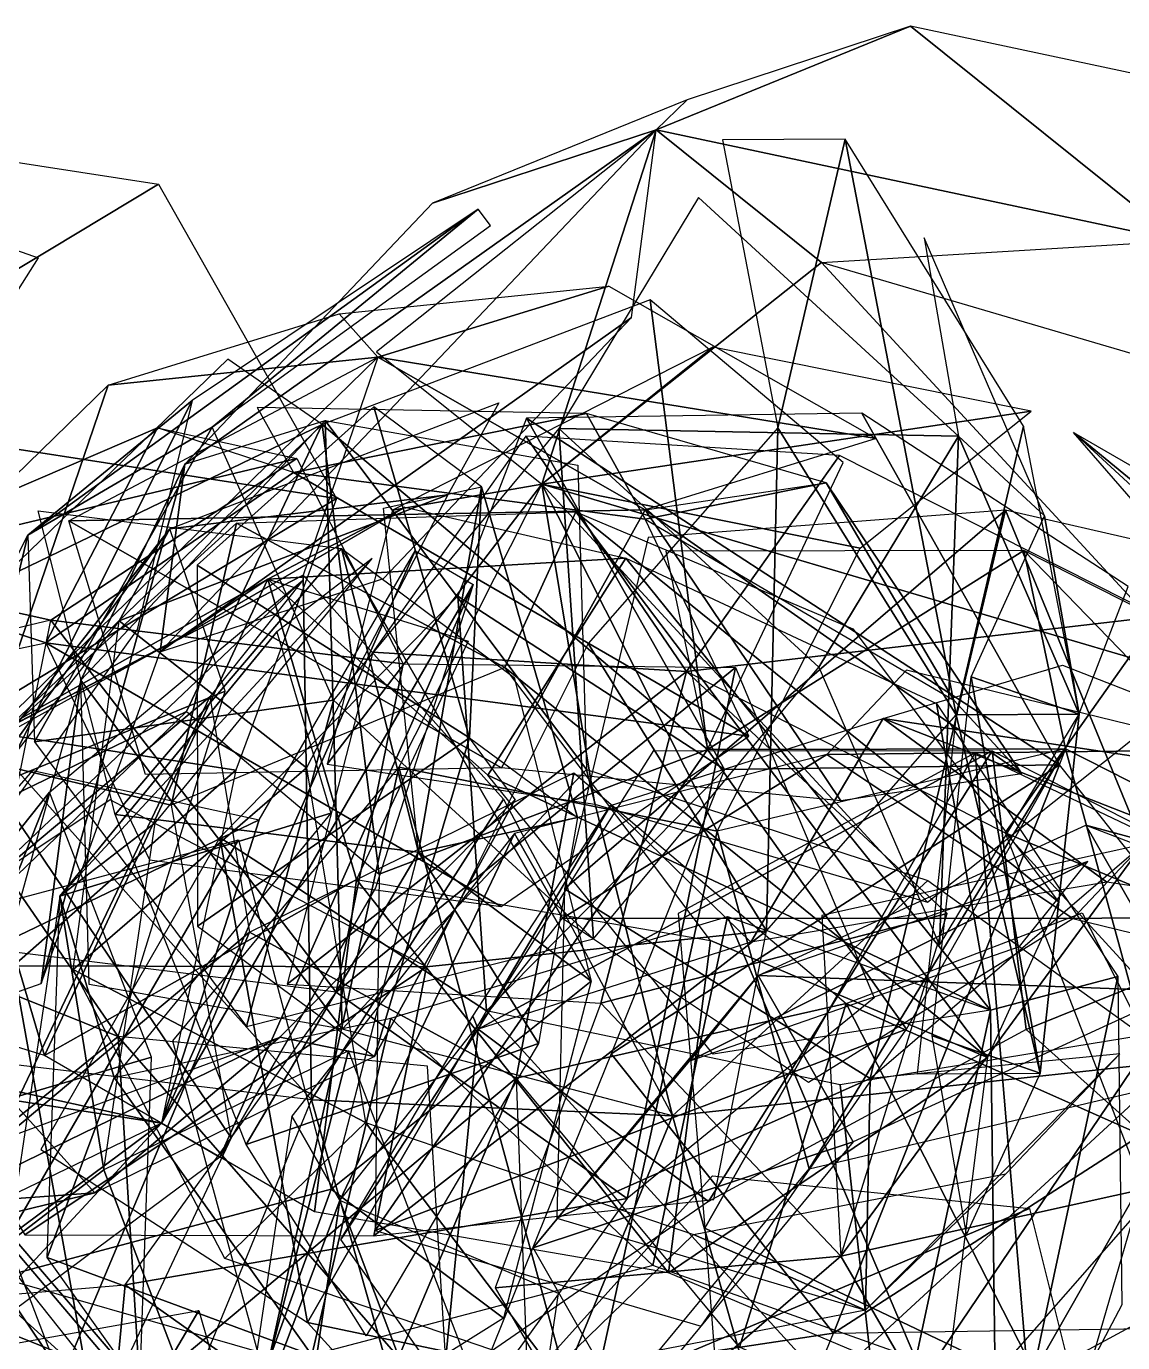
# Model space of a CAD drawing. Header units: metres. Extents: x -2197 to 1471, y -1399 to 1463.
# Drawn here: x 969.6 to 1296.5, y 421 to 813.3 of the extents above; entities that cross this region are included whole.
import ezdxf

# ---------------------------------------------------------------- set-up
doc = ezdxf.new("R2010")
doc.units = ezdxf.units.M

msp = doc.modelspace()

# ---------------------------------------------------------------- linework, layer by layer
for points in [[(1166.6514, 791.4292, -2558.1614), (1157.371, 782.45233, -2710.0205), (1233.2639, 813.30524, -2640.0042), (1233.264, 813.30536, -2640.0042)], [(1313.054, 749.38776, -2781.2627), (1233.2639, 813.30524, -2640.0042), (1157.3711, 782.45233, -2710.0205), (1157.3712, 782.45245, -2710.0205)], [(1313.054, 749.38776, -2781.2627), (1329.4812, 792.87024, -2684.0342), (1233.2639, 813.30524, -2640.0042), (1233.264, 813.30536, -2640.0042)], [(1166.6514, 791.4292, -2558.1614), (1090.7585, 760.5763, -2628.1777), (1157.371, 782.45233, -2710.0205), (1157.3711, 782.45245, -2710.0205)], [(1009.5194, 626.9036, -2730.0288), (1157.371, 782.45233, -2710.0205), (1016.8327, 682.80194, -2638.182), (1016.8328, 682.80206, -2638.182)], [(1157.371, 782.45233, -2710.0205), (1009.5194, 626.9036, -2730.0288), (1150.0576, 726.554, -2801.8674), (1150.0577, 726.55414, -2801.8674)], [(1090.7585, 760.5763, -2628.1777), (1016.8327, 682.80194, -2638.182), (1157.371, 782.45233, -2710.0205), (1157.3711, 782.45245, -2710.0205)], [(1123.3474, 676.8048, -2814.4663), (1157.3711, 782.45233, -2710.0208), (1074.0344, 716.308, -2727.1638), (1074.0345, 716.3081, -2727.1638)], [(1123.3474, 676.8048, -2814.4663), (1206.6841, 742.94916, -2797.3232), (1157.3711, 782.45233, -2710.0208), (1157.3712, 782.45245, -2710.0208)], [(1313.054, 749.38776, -2781.2627), (1157.3711, 782.45233, -2710.0205), (1206.6841, 742.94916, -2797.3232), (1206.6842, 742.9493, -2797.3232)], [(925.9457, 779.0979, -2574.1287), (1009.03455, 766.28625, -2641.5535), (895.9257, 698.1594, -2509.6174), (895.92584, 698.15955, -2509.6174)], [(1177.1509, 779.4666, -2570.5266), (1193.6759, 693.6756, -2633.62), (1213.8069, 779.68475, -2469.1848), (1213.807, 779.6849, -2469.1848)], [(1246.8569, 608.1028, -2595.3716), (1213.8069, 779.68475, -2469.1848), (1193.6759, 693.6756, -2633.62), (1193.676, 693.6757, -2633.62)], [(1213.8069, 779.68475, -2469.1848), (1246.8569, 608.1028, -2595.3716), (1266.9879, 694.11194, -2430.936), (1266.988, 694.11206, -2430.936)], [(932.68286, 680.4404, -2470.9927), (892.47437, 772.68506, -2613.3997), (973.1221, 744.33484, -2547.7788), (973.1222, 744.33496, -2547.7788)], [(1062.1035, 672.536, -2644.467), (895.9257, 698.1594, -2509.6174), (1009.03455, 766.28625, -2641.5535), (1009.03467, 766.2864, -2641.5535)], [(1128.4283, 693.4048, -2647.87), (1247.5457, 691.16705, -2552.8237), (1170.065, 762.3179, -2576.237), (1170.0651, 762.318, -2576.237)], [(1104.313, 758.77423, -2469.6948), (1019.04, 701.7528, -2436.6638), (970.00354, 661.6432, -2523.845), (970.00366, 661.6433, -2523.845)], [(1104.313, 758.77423, -2469.6948), (970.00354, 661.6432, -2523.845), (1024.9703, 693.8755, -2610.757), (1024.9705, 693.8756, -2610.757)], [(1104.313, 758.77423, -2469.6948), (1024.9703, 693.8755, -2610.757), (1107.978, 753.90576, -2577.2905), (1107.9781, 753.9059, -2577.2905)], [(1247.5457, 691.167, -2552.8237), (1273.2391, 667.4055, -2404.4895), (1237.2719, 750.2516, -2463.2837), (1237.272, 750.2517, -2463.2837)], [(1123.3474, 676.8048, -2814.4663), (1321.6158, 618.43524, -2875.6106), (1206.6841, 742.94916, -2797.3232), (1206.6842, 742.9493, -2797.3232)], [(1305.8182, 713.7644, -2827.8955), (1206.6841, 742.94916, -2797.3232), (1321.6158, 618.43524, -2875.6106), (1321.616, 618.43536, -2875.6106)], [(1062.843, 727.6093, -2695.6719), (1143.2651, 735.9, -2624.4155), (1074.4288, 714.68475, -2544.2563), (1074.429, 714.6849, -2544.2563)], [(1223.0098, 690.4133, -2567.974), (1074.4287, 714.6847, -2544.2563), (1143.2651, 735.9, -2624.4155), (1143.2653, 735.90015, -2624.4155)], [(1057.761, 694.6649, -2759.3835), (1172.7427, 597.7147, -2913.7725), (1155.6531, 731.75037, -2784.9924), (1155.6532, 731.7505, -2784.9924)], [(1213.1439, 683.27527, -2862.1868), (1155.6531, 731.75037, -2784.9924), (1172.7427, 597.7147, -2913.7725), (1172.7428, 597.71484, -2913.7725)], [(1062.843, 727.6093, -2695.6719), (1074.4288, 714.68475, -2544.2563), (994.00665, 706.394, -2615.5127), (994.0068, 706.3941, -2615.5127)], [(1076.1318, 648.77966, -2811.8716), (1150.0576, 726.554, -2801.8674), (1009.5194, 626.9036, -2730.0288), (1009.51953, 626.90375, -2730.0288)], [(958.01904, 601.2206, -2481.1655), (994.00665, 706.394, -2615.5127), (1074.4288, 714.6847, -2544.2563), (1074.429, 714.6848, -2544.2563)], [(958.01904, 601.2206, -2481.1655), (1074.4288, 714.6847, -2544.2563), (1052.1873, 649.684, -2461.2253), (1052.1874, 649.68414, -2461.2253)], [(1029.7205, 714.1478, -2657.1675), (961.2787, 648.0702, -2606.5369), (1057.761, 694.6649, -2759.3835), (1057.7611, 694.66504, -2759.3835)], [(982.2848, 665.9176, -2516.957), (1074.4287, 714.6847, -2544.2563), (1154.1735, 669.19806, -2487.815), (1154.1736, 669.1982, -2487.815)], [(1223.0098, 690.4133, -2567.974), (1154.1735, 669.19806, -2487.815), (1074.4287, 714.6847, -2544.2563), (1074.4288, 714.6848, -2544.2563)], [(1123.3475, 676.8048, -2814.4663), (1174.286, 717.6576, -2728.7327), (1078.8279, 669.128, -2716.6243), (1078.828, 669.1281, -2716.6243)], [(1269.2147, 698.6123, -2776.0593), (1174.286, 717.6576, -2728.7327), (1123.3475, 676.8048, -2814.4663), (1123.3477, 676.80493, -2814.4663)], [(958.01904, 601.2206, -2481.1655), (922.06146, 636.2693, -2576.5205), (994.00665, 706.394, -2615.5127), (994.0068, 706.3941, -2615.5127)], [(943.5304, 551.19635, -2391.5334), (970.00354, 661.6432, -2523.845), (1019.04, 701.7528, -2436.6638), (1019.0401, 701.7529, -2436.6638)], [(943.5304, 551.19635, -2391.5334), (1019.04, 701.7528, -2436.6638), (1002.67865, 633.4929, -2354.8909), (1002.6788, 633.49304, -2354.8909)], [(1095.2996, 673.6818, -2420.736), (1012.4103, 663.4928, -2548.225), (1110.4454, 701.04, -2523.8677), (1110.4456, 701.0401, -2523.8677)], [(1101.7546, 601.2451, -2569.793), (1073.178, 699.8915, -2537.1404), (1020.5426, 652.7019, -2618.4827), (1020.5427, 652.702, -2618.4827)], [(1136.627, 697.8683, -2502.8003), (1038.4749, 699.7396, -2547.2588), (1049.2998, 680.27576, -2652.7004), (1049.2999, 680.2759, -2652.7004)], [(1105.3684, 676.0973, -2437.0828), (1073.178, 699.8915, -2537.1404), (1101.7546, 601.2451, -2569.793), (1101.7548, 601.24524, -2569.793)], [(1269.2147, 698.6123, -2776.0593), (1123.3475, 676.8048, -2814.4663), (1218.2764, 657.7595, -2861.793), (1218.2765, 657.75964, -2861.793)], [(895.9257, 698.1594, -2509.6174), (1062.1035, 672.536, -2644.467), (948.9947, 604.40924, -2512.5312), (948.9948, 604.40936, -2512.5312)], [(1057.761, 694.6649, -2759.3835), (920.8775, 562.5096, -2658.1226), (1017.3598, 609.1043, -2810.9692), (1017.3599, 609.10443, -2810.9692)], [(920.8775, 562.5096, -2658.1226), (1057.761, 694.6649, -2759.3835), (961.2787, 648.0702, -2606.5369), (961.2788, 648.0703, -2606.5369)], [(985.8096, 618.4666, -2557.482), (1016.8327, 682.80194, -2638.182), (1058.6707, 695.86206, -2539.7292), (1058.6708, 695.8622, -2539.7292)], [(1058.6707, 695.86206, -2539.7292), (1063.7299, 514.39014, -2423.5483), (985.80963, 618.4666, -2557.482), (985.80975, 618.46674, -2557.482)], [(1017.3598, 609.1043, -2810.9692), (1074.8506, 560.6292, -2888.1636), (1057.761, 694.6649, -2759.3835), (1057.7611, 694.66504, -2759.3835)], [(1136.627, 697.8683, -2502.8003), (1049.2998, 680.27576, -2652.7004), (1154.1422, 666.37506, -2673.4084), (1154.1423, 666.3752, -2673.4084)], [(1172.7427, 597.7147, -2913.7725), (1057.761, 694.6649, -2759.3835), (1074.8506, 560.6292, -2888.1636), (1074.8507, 560.62933, -2888.1636)], [(1134.0614, 682.52155, -2463.886), (1136.591, 591.7856, -2405.7957), (1058.6707, 695.86206, -2539.7292), (1058.6708, 695.8622, -2539.7292)], [(1063.7299, 514.39014, -2423.5483), (1058.6707, 695.86206, -2539.7292), (1136.591, 591.7856, -2405.7957), (1136.5911, 591.7857, -2405.7957)], [(1098.2607, 643.43445, -2692.6025), (1177.7478, 591.7777, -2743.8608), (1118.7288, 696.5332, -2601.0847), (1118.7289, 696.5333, -2601.0847)], [(1118.7288, 696.5332, -2601.0847), (1277.7029, 593.2197, -2703.601), (1218.6838, 697.9752, -2560.8247), (1218.684, 697.97534, -2560.8247)], [(1277.7029, 593.2197, -2703.601), (1118.7288, 696.5332, -2601.0847), (1177.7478, 591.7777, -2743.8608), (1177.7479, 591.77783, -2743.8608)], [(1136.627, 697.8683, -2502.8003), (1154.1422, 666.37506, -2673.4084), (1208.1134, 677.2478, -2580.765), (1208.1135, 677.2479, -2580.765)], [(1298.1708, 646.3185, -2612.083), (1218.6838, 697.9752, -2560.8247), (1277.7029, 593.2197, -2703.601), (1277.703, 593.21985, -2703.601)], [(975.3766, 629.5076, -2712.4656), (1008.7084, 693.6008, -2553.7622), (909.6981, 651.06805, -2552.3801), (909.69824, 651.0682, -2552.3801)], [(909.6982, 651.068, -2552.3801), (1008.7084, 693.6008, -2553.7622), (1050.2571, 684.47797, -2454.745), (1050.2572, 684.4781, -2454.745)], [(1024.9703, 693.8755, -2610.757), (970.00354, 661.6432, -2523.845), (972.0216, 600.02356, -2612.2356), (972.0217, 600.0237, -2612.2356)], [(1061.2368, 612.49664, -2671.3887), (1024.9703, 693.8755, -2610.757), (972.0216, 600.02356, -2612.2356), (972.0217, 600.0237, -2612.2356)], [(975.3766, 629.5076, -2712.4656), (1049.2998, 680.27576, -2652.7004), (1008.7084, 693.6008, -2553.7622), (1008.7085, 693.60095, -2553.7622)], [(1138.7175, 541.34576, -2647.975), (1128.4283, 693.4048, -2647.87), (1061.2368, 612.49664, -2671.3884), (1061.2369, 612.49677, -2671.3884)], [(1118.5035, 691.1581, -2495.304), (1072.9043, 626.7411, -2568.6873), (1166.4934, 621.0111, -2621.8125), (1166.4935, 621.0112, -2621.8125)], [(1118.5035, 691.1581, -2495.304), (1166.4934, 621.0111, -2621.8125), (1212.0927, 685.4281, -2548.4292), (1212.0928, 685.4282, -2548.4292)], [(1138.7175, 541.34576, -2647.975), (1205.909, 622.2539, -2624.4568), (1128.4283, 693.4048, -2647.87), (1128.4285, 693.4049, -2647.87)], [(1128.4283, 693.4048, -2647.87), (1205.909, 622.2539, -2624.4568), (1247.5457, 691.16705, -2552.8237), (1247.5458, 691.1672, -2552.8237)], [(1193.6759, 693.6756, -2633.62), (1137.106, 629.309, -2698.9707), (1190.287, 543.7362, -2660.7222), (1190.2871, 543.7363, -2660.7222)], [(1193.6759, 693.6756, -2633.62), (1190.287, 543.7362, -2660.7222), (1246.8569, 608.1028, -2595.3716), (1246.857, 608.1029, -2595.3716)], [(1241.8763, 539.4078, -2565.6626), (1247.5457, 691.167, -2552.8237), (1205.909, 622.2539, -2624.4568), (1205.9092, 622.254, -2624.4568)], [(1241.8763, 539.4078, -2565.6626), (1283.513, 608.3209, -2494.0295), (1247.5457, 691.167, -2552.8237), (1247.5458, 691.1671, -2552.8237)], [(1283.513, 608.3209, -2494.0295), (1266.9879, 694.11194, -2430.936), (1246.8569, 608.1028, -2595.3716), (1246.857, 608.1029, -2595.3716)], [(1247.5457, 691.167, -2552.8237), (1283.513, 608.3209, -2494.0295), (1273.2391, 667.4055, -2404.4895), (1273.2393, 667.40564, -2404.4895)], [(1313.3323, 674.05927, -2487.6062), (1391.284, 602.435, -2507.792), (1281.8334, 692.265, -2386.1646), (1281.8335, 692.26514, -2386.1646)], [(1437.737, 549.01654, -2426.5364), (1281.8334, 692.265, -2386.1646), (1391.284, 602.435, -2507.792), (1391.2842, 602.4351, -2507.792)], [(1281.8334, 692.265, -2386.1646), (1437.737, 549.01654, -2426.5364), (1328.2865, 638.8465, -2304.9087), (1328.2866, 638.8466, -2304.9087)], [(909.6982, 651.068, -2552.3801), (1050.2571, 684.47797, -2454.745), (976.92535, 636.30695, -2392.167), (976.9255, 636.30707, -2392.167)], [(973.97644, 528.02124, -2706.0933), (1009.5194, 626.9036, -2730.0288), (1016.8327, 682.80194, -2638.182), (1016.8328, 682.80206, -2638.182)], [(973.97644, 528.02124, -2706.0933), (1016.8327, 682.80194, -2638.182), (985.80963, 618.4666, -2557.482), (985.80975, 618.46674, -2557.482)], [(976.9254, 636.30695, -2392.167), (1050.2571, 684.47797, -2454.745), (1081.966, 623.27594, -2371.9033), (1081.9661, 623.27606, -2371.9033)], [(1307.0696, 637.36255, -2565.2542), (1212.0927, 685.4281, -2548.4292), (1166.4934, 621.0111, -2621.8125), (1166.4935, 621.0112, -2621.8125)], [(975.3765, 629.5076, -2712.4656), (1185.0614, 601.7062, -2753.8816), (1049.2998, 680.27576, -2652.7004), (1049.2999, 680.2759, -2652.7004)], [(1154.1422, 666.375, -2673.4084), (1049.2998, 680.27576, -2652.7004), (1185.0614, 601.7062, -2753.8816), (1185.0615, 601.7063, -2753.8816)], [(1123.3475, 676.8048, -2814.4663), (1059.2947, 593.4309, -2790.8022), (1139.145, 581.47565, -2862.1816), (1139.1451, 581.47577, -2862.1816)], [(1123.3475, 676.8048, -2814.4663), (1078.8279, 669.128, -2716.6243), (1059.2947, 593.4309, -2790.8022), (1059.2948, 593.431, -2790.8022)], [(1086.5386, 567.1454, -2302.2476), (1076.0696, 669.72815, -2333.5696), (1105.3684, 676.0973, -2437.0828), (1105.3685, 676.0974, -2437.0828)], [(1175.5569, 573.4355, -2913.5466), (1123.3477, 676.8048, -2814.4663), (1080.6282, 592.4808, -2866.22), (1080.6283, 592.4809, -2866.22)], [(1086.5386, 567.1454, -2302.2476), (1105.3684, 676.0973, -2437.0828), (1133.9451, 577.4509, -2469.7354), (1133.9452, 577.45105, -2469.7354)], [(1105.3684, 676.0973, -2437.0828), (1101.7546, 601.2451, -2569.793), (1133.9451, 577.4509, -2469.7354), (1133.9452, 577.45105, -2469.7354)], [(1139.145, 581.47565, -2862.1816), (1238.2792, 552.2909, -2892.7537), (1123.3474, 676.8048, -2814.4663), (1123.3475, 676.80493, -2814.4663)], [(1321.6158, 618.43524, -2875.6106), (1123.3474, 676.8048, -2814.4663), (1238.2792, 552.2909, -2892.7537), (1238.2793, 552.291, -2892.7537)], [(1175.5569, 573.4355, -2913.5466), (1218.2764, 657.7595, -2861.793), (1123.3477, 676.8048, -2814.4663), (1123.3478, 676.80493, -2814.4663)], [(1154.1422, 666.375, -2673.4082), (1246.1644, 612.443, -2658.0076), (1208.1134, 677.2478, -2580.765), (1208.1135, 677.2479, -2580.765)], [(1154.1735, 669.19806, -2487.815), (1208.1134, 677.2478, -2580.765), (1266.3973, 590.5029, -2554.4548), (1266.3975, 590.50305, -2554.4548)], [(1246.1644, 612.443, -2658.0076), (1266.3973, 590.5029, -2554.4548), (1208.1134, 677.2478, -2580.765), (1208.1135, 677.2479, -2580.765)], [(1032.0836, 591.59753, -2579.956), (948.9947, 604.40924, -2512.5312), (1062.1035, 672.536, -2644.467), (1062.1036, 672.53613, -2644.467)], [(1095.2996, 673.6818, -2420.736), (997.26434, 636.13464, -2445.0935), (1012.4103, 663.4928, -2548.225), (1012.4104, 663.4929, -2548.225)], [(1095.2996, 673.6818, -2420.736), (1053.1589, 592.2833, -2364.0579), (997.26434, 636.13464, -2445.0935), (997.26447, 636.13477, -2445.0935)], [(1063.6052, 657.6467, -2356.0754), (996.04315, 578.373, -2244.8147), (973.1098, 668.8743, -2298.6428), (973.1099, 668.87445, -2298.6428)], [(982.2848, 665.9176, -2516.957), (1154.1735, 669.19806, -2487.815), (1111.3146, 592.3186, -2425.6328), (1111.3147, 592.3187, -2425.6328)], [(1014.7057, 630.6706, -2716.1533), (1082.5006, 669.95526, -2642.1636), (1041.5664, 648.5646, -2544.794), (1041.5665, 648.5647, -2544.794)], [(1032.2454, 665.2336, -2488.0676), (1133.427, 668.61145, -2525.0115), (1112.2439, 622.1944, -2430.087), (1112.244, 622.1945, -2430.087)], [(1082.5006, 669.95526, -2642.1636), (1148.3185, 654.7683, -2558.1917), (1041.5664, 648.5646, -2544.794), (1041.5665, 648.5647, -2544.794)], [(1212.4574, 582.45325, -2461.505), (1111.3146, 592.3186, -2425.6328), (1154.1735, 669.19806, -2487.815), (1154.1736, 669.1982, -2487.815)], [(1133.427, 668.61145, -2525.0115), (1256.2139, 505.9853, -2454.7852), (1112.2439, 622.1944, -2430.087), (1112.244, 622.1945, -2430.087)], [(1261.5608, 669.0959, -2621.2844), (1155.0319, 660.9654, -2635.4072), (1130.1151, 556.284, -2641.3171), (1130.1152, 556.2841, -2641.3171)], [(1261.5608, 669.0959, -2621.2844), (1130.1151, 556.284, -2641.3171), (1221.2448, 499.71786, -2630.847), (1221.2449, 499.71796, -2630.847)], [(1216.0037, 633.71545, -2584.823), (1277.397, 552.40234, -2549.7097), (1133.427, 668.61145, -2525.0115), (1133.4271, 668.6116, -2525.0115)], [(1256.2139, 505.9853, -2454.7852), (1133.427, 668.61145, -2525.0115), (1277.397, 552.40234, -2549.7097), (1277.3971, 552.40247, -2549.7097)], [(1154.1735, 669.19806, -2487.815), (1266.3973, 590.5029, -2554.4548), (1212.4574, 582.45325, -2461.505), (1212.4575, 582.45337, -2461.505)], [(1261.5608, 669.0959, -2621.2844), (1221.2448, 499.71786, -2630.847), (1302.4825, 569.43945, -2618.466), (1302.4827, 569.4396, -2618.466)], [(1273.2391, 667.4055, -2404.4895), (1283.513, 608.3209, -2494.0295), (1251.3138, 619.4461, -2310.5046), (1251.314, 619.4462, -2310.5046)], [(1302.4825, 569.43945, -2618.4658), (1350.0146, 648.79156, -2563.1677), (1261.5608, 669.0959, -2621.2844), (1261.5609, 669.096, -2621.2844)], [(933.421, 554.9977, -2475.993), (948.56696, 582.35583, -2579.1245), (1012.4103, 663.4928, -2548.225), (1012.4104, 663.4929, -2548.225)], [(933.421, 554.9977, -2475.993), (1012.4103, 663.4928, -2548.225), (997.26434, 636.13464, -2445.0935), (997.26447, 636.13477, -2445.0935)], [(1028.8665, 615.107, -2643.104), (1012.4103, 663.4928, -2548.225), (948.56696, 582.35583, -2579.1245), (948.5671, 582.35596, -2579.1245)], [(954.5068, 594.89966, -2513.0437), (1032.2452, 665.23364, -2488.0674), (1012.7906, 581.2215, -2423.4346), (1012.7907, 581.2216, -2423.4346)], [(982.2848, 665.9176, -2516.957), (1111.3146, 592.3186, -2425.6328), (1005.08154, 590.2912, -2443.6436), (1005.08167, 590.2913, -2443.6436)], [(1032.2452, 665.23364, -2488.0674), (1112.2439, 622.1944, -2430.087), (1012.7906, 581.2215, -2423.4346), (1012.7907, 581.2216, -2423.4346)], [(943.5304, 551.19635, -2391.5334), (923.33606, 568.5942, -2495.953), (970.00354, 661.6432, -2523.845), (970.00366, 661.6433, -2523.845)], [(1063.6052, 657.6467, -2356.0754), (1086.5386, 567.1454, -2302.2476), (996.04315, 578.373, -2244.8147), (996.0433, 578.3731, -2244.8147)], [(1102.8506, 646.90845, -2697.041), (1009.9439, 486.38065, -2587.2463), (1085.4952, 657.0218, -2591.1616), (1085.4954, 657.0219, -2591.1616)], [(1039.0419, 576.7579, -2536.2642), (1085.4952, 657.0218, -2591.1616), (1009.9439, 486.38065, -2587.2463), (1009.94403, 486.38074, -2587.2463)], [(1137.9906, 528.7107, -2388.7893), (1086.5386, 567.1454, -2302.2476), (1063.6052, 657.6467, -2356.0754), (1063.6053, 657.64685, -2356.0754)], [(1137.9906, 528.7107, -2388.7893), (1063.6052, 657.6467, -2356.0754), (1115.0573, 619.212, -2442.6172), (1115.0574, 619.2121, -2442.6172)], [(1172.7426, 597.7147, -2913.7722), (1267.014, 657.09875, -2809.7805), (1160.2662, 656.8912, -2824.5732), (1160.2664, 656.8913, -2824.5732)], [(1172.7426, 597.7147, -2913.7722), (1279.4904, 597.9223, -2898.9795), (1267.014, 657.09875, -2809.7805), (1267.0142, 657.0989, -2809.7805)], [(1267.014, 657.09875, -2809.7805), (1279.4904, 597.9223, -2898.9795), (1367.9609, 553.06866, -2856.8486), (1367.961, 553.0688, -2856.8486)], [(1267.014, 657.09875, -2809.7805), (1367.9609, 553.06866, -2856.8486), (1355.4846, 612.2451, -2767.6494), (1355.4847, 612.24524, -2767.6494)], [(1072.6829, 654.6538, -2669.9084), (1044.2946, 632.8209, -2568.265), (979.62683, 554.02966, -2603.2502), (979.62695, 554.0298, -2603.2502)], [(1072.6829, 654.6538, -2669.9084), (979.62683, 554.02966, -2603.2502), (1008.01514, 575.86255, -2704.8938), (1008.01526, 575.8627, -2704.8938)], [(1101.7546, 601.2451, -2569.793), (1020.5426, 652.7019, -2618.4827), (1020.65094, 545.06604, -2613.152), (1020.65106, 545.06616, -2613.152)], [(1148.3185, 654.7683, -2558.1917), (1107.1903, 590.1466, -2482.386), (1041.5664, 648.5646, -2544.794), (1041.5665, 648.5647, -2544.794)], [(1257.1238, 520.11084, -2537.348), (1107.1903, 590.1466, -2482.386), (1148.3185, 654.7683, -2558.1917), (1148.3186, 654.76843, -2558.1917)], [(1257.1238, 520.11084, -2537.348), (1148.3185, 654.7683, -2558.1917), (1240.9824, 611.4838, -2592.16), (1240.9825, 611.48395, -2592.16)], [(975.3766, 629.5076, -2712.4656), (909.6981, 651.06805, -2552.3801), (889.09796, 611.45624, -2650.464), (889.0981, 611.45636, -2650.464)], [(909.6982, 651.068, -2552.3801), (976.92535, 636.30695, -2392.167), (890.0552, 615.65845, -2452.5088), (890.0553, 615.65857, -2452.5088)], [(1041.5664, 648.5646, -2544.794), (974.9771, 506.54428, -2396.97), (948.47266, 596.0598, -2558.606), (948.4728, 596.05994, -2558.606)], [(1014.7057, 630.6706, -2716.1533), (1041.5664, 648.5646, -2544.794), (948.4727, 596.0598, -2558.6062), (948.47284, 596.05994, -2558.6062)], [(1052.0851, 648.27, -2552.106), (1024.3606, 613.4852, -2453.946), (948.7937, 550.3091, -2497.6768), (948.7938, 550.3092, -2497.6768)], [(1052.0851, 648.27, -2552.106), (948.7937, 550.3091, -2497.6768), (976.5182, 585.0939, -2595.8367), (976.5183, 585.094, -2595.8367)], [(1054.6512, 493.32892, -2384.072), (958.01904, 601.2206, -2481.1655), (1052.1873, 649.68396, -2461.2253), (1052.1874, 649.6841, -2461.2253)], [(974.9771, 506.54428, -2396.97), (1041.5664, 648.5646, -2544.794), (1068.0708, 559.0491, -2383.1577), (1068.0709, 559.0492, -2383.1577)], [(1101.3655, 630.0592, -2457.0698), (1068.0708, 559.0491, -2383.1577), (1041.5664, 648.5646, -2544.794), (1041.5665, 648.5647, -2544.794)], [(1054.6512, 493.32892, -2384.072), (1052.1873, 649.68396, -2461.2253), (1111.9092, 583.00323, -2401.2183), (1111.9093, 583.00336, -2401.2183)], [(1009.9439, 486.38065, -2587.2463), (1102.8506, 646.90845, -2697.041), (1027.2992, 476.26733, -2693.1257), (1027.2993, 476.26743, -2693.1257)], [(1073.7526, 556.53125, -2748.0232), (1027.2992, 476.26733, -2693.1257), (1102.8506, 646.90845, -2697.041), (1102.8507, 646.90857, -2697.041)], [(1106.7905, 519.91486, -2781.4739), (1098.2607, 643.43445, -2692.6025), (1027.3035, 571.5716, -2730.2156), (1027.3036, 571.5717, -2730.2156)], [(1106.7905, 519.91486, -2781.4739), (1177.7478, 591.7777, -2743.8608), (1098.2607, 643.43445, -2692.6025), (1098.2609, 643.4346, -2692.6025)], [(976.9254, 636.30695, -2392.167), (1062.0154, 525.4135, -2331.4207), (956.97485, 538.4445, -2351.6843), (956.975, 538.44464, -2351.6843)], [(976.9254, 636.30695, -2392.167), (1081.966, 623.27594, -2371.9033), (1062.0154, 525.4135, -2331.4207), (1062.0155, 525.41364, -2331.4207)], [(1053.1589, 592.2833, -2364.0579), (983.5861, 532.16205, -2420.263), (997.26434, 636.13464, -2445.0935), (997.26447, 636.13477, -2445.0935)], [(1307.0696, 637.36255, -2565.2542), (1166.4934, 621.0111, -2621.8125), (1261.4703, 572.9455, -2638.6375), (1261.4705, 572.9456, -2638.6375)], [(1261.4703, 572.94556, -2638.6375), (1429.8994, 503.09045, -2523.7131), (1307.0696, 637.36255, -2565.2542), (1307.0697, 637.3627, -2565.2542)], [(1060.4103, 578.809, -2476.412), (979.62683, 554.02966, -2603.2502), (1044.2946, 632.8209, -2568.265), (1044.2947, 632.82104, -2568.265)], [(1014.7057, 630.6706, -2716.1533), (948.4727, 596.0598, -2558.6062), (931.8719, 585.00073, -2664.512), (931.872, 585.00085, -2664.512)], [(1006.29565, 564.83875, -2792.9387), (1111.1381, 550.938, -2813.6467), (975.3765, 629.5076, -2712.4656), (975.37665, 629.50775, -2712.4656)], [(1185.0614, 601.7062, -2753.8816), (975.3765, 629.5076, -2712.4656), (1111.1381, 550.938, -2813.6467), (1111.1382, 550.9381, -2813.6467)], [(1190.2869, 543.7362, -2660.7222), (1137.106, 629.309, -2698.9707), (1088.907, 532.9773, -2695.6548), (1088.9071, 532.9774, -2695.6548)], [(1047.3406, 527.8511, -2603.0562), (1166.4934, 621.0111, -2621.8125), (1072.9043, 626.7411, -2568.6873), (1072.9044, 626.7412, -2568.6873)], [(1047.3406, 527.8511, -2603.0562), (1140.9297, 522.1211, -2656.1814), (1166.4934, 621.0111, -2621.8125), (1166.4935, 621.0112, -2621.8125)], [(1181.0692, 622.23694, -2414.229), (1062.0154, 525.4135, -2331.4207), (1081.966, 623.27594, -2371.9033), (1081.9661, 623.27606, -2371.9033)], [(1181.0692, 622.23694, -2414.229), (1148.7886, 463.8922, -2348.7266), (1062.0154, 525.4135, -2331.4207), (1062.0155, 525.41364, -2331.4207)], [(1173.6373, 540.88135, -2394.9736), (1112.2439, 622.1944, -2430.087), (1256.2139, 505.9853, -2454.7852), (1256.214, 505.98538, -2454.7852)], [(1244.2207, 548.8879, -2641.0657), (1166.4934, 621.0111, -2621.8125), (1140.9297, 522.1211, -2656.1814), (1140.9298, 522.1212, -2656.1814)], [(1181.0692, 622.23694, -2414.229), (1222.3679, 523.73236, -2399.905), (1148.7886, 463.8922, -2348.7266), (1148.7887, 463.8923, -2348.7266)], [(1232.047, 621.37573, -2383.654), (1208.2767, 596.24646, -2485.72), (1329.2123, 597.62897, -2343.5425), (1329.2124, 597.6291, -2343.5425)], [(1225.0825, 607.0369, -2257.9783), (1278.5522, 622.9409, -2350.185), (1378.293, 583.99255, -2337.9875), (1378.2931, 583.9927, -2337.9875)], [(973.97644, 528.02124, -2706.0933), (985.80963, 618.4666, -2557.482), (959.323, 522.8069, -2599.4534), (959.3231, 522.807, -2599.4534)], [(988.33923, 527.73065, -2499.3916), (985.80963, 618.4666, -2557.482), (1063.7299, 514.39014, -2423.5483), (1063.73, 514.39026, -2423.5483)], [(1251.3138, 619.4461, -2310.5046), (1271.8615, 501.27698, -2489.585), (1239.6624, 512.40216, -2306.06), (1239.6625, 512.4023, -2306.06)], [(1271.8615, 501.27698, -2489.585), (1251.3138, 619.4461, -2310.5046), (1283.513, 608.3209, -2494.0295), (1283.5131, 608.32104, -2494.0295)], [(996.97723, 512.1836, -2645.051), (1028.8665, 615.107, -2643.104), (948.56696, 582.35583, -2579.1245), (948.5671, 582.35596, -2579.1245)], [(1024.3606, 613.4852, -2453.946), (960.6129, 480.14478, -2416.7373), (948.79364, 550.3091, -2497.6768), (948.79376, 550.3092, -2497.6768)], [(1024.3606, 613.4852, -2453.946), (1036.1798, 543.3209, -2373.0066), (960.6129, 480.14478, -2416.7373), (960.61304, 480.14487, -2416.7373)], [(1061.2368, 612.49664, -2671.3884), (972.0216, 600.02356, -2612.2356), (1035.2483, 515.2395, -2632.9233), (1035.2484, 515.2396, -2632.9233)], [(1061.2368, 612.49664, -2671.3884), (1035.2483, 515.2395, -2632.9233), (1138.7175, 541.34576, -2647.975), (1138.7177, 541.3459, -2647.975)], [(948.918, 543.0267, -2760.3386), (1017.3598, 609.1043, -2810.9692), (920.8775, 562.5096, -2658.1226), (920.8776, 562.5097, -2658.1226)], [(1240.9824, 611.48376, -2592.16), (1295.0581, 530.15546, -2637.7178), (1257.1238, 520.11084, -2537.348), (1257.1239, 520.11096, -2537.348)], [(1271.8615, 501.27698, -2489.585), (1283.513, 608.3209, -2494.0295), (1246.8569, 608.1028, -2595.3716), (1246.857, 608.1029, -2595.3716)], [(926.85504, 499.19238, -2519.8215), (948.9947, 604.40924, -2512.5312), (1032.0836, 591.59753, -2579.956), (1032.0837, 591.59766, -2579.956)], [(1143.7958, 581.09644, -2323.8076), (1225.0825, 607.0369, -2257.9783), (1185.6581, 540.3832, -2183.0317), (1185.6582, 540.3833, -2183.0317)], [(1291.7771, 558.2593, -2188.794), (1185.6581, 540.3832, -2183.0317), (1225.0825, 607.0369, -2257.9783), (1225.0826, 607.03705, -2257.9783)], [(1225.0825, 607.0369, -2257.9783), (1378.293, 583.99255, -2337.9875), (1386.4664, 544.0171, -2238.2422), (1386.4666, 544.0172, -2238.2422)], [(1225.0825, 607.0369, -2257.9783), (1386.4664, 544.0171, -2238.2422), (1291.7771, 558.2593, -2188.794), (1291.7772, 558.2594, -2188.794)], [(1271.8615, 501.27698, -2489.585), (1246.8569, 608.1028, -2595.3716), (1235.2054, 501.05884, -2590.927), (1235.2056, 501.05893, -2590.927)], [(1054.6512, 493.32892, -2384.072), (959.5419, 504.58786, -2433.4822), (958.01904, 601.2206, -2481.1655), (958.01917, 601.2207, -2481.1655)], [(1101.7546, 601.2451, -2569.793), (1020.65094, 545.06604, -2613.152), (1073.3729, 506.2505, -2527.5505), (1073.373, 506.25058, -2527.5505)], [(1115.3915, 582.8712, -2464.4822), (1101.7546, 601.2451, -2569.793), (1073.3729, 506.2505, -2527.5505), (1073.373, 506.25058, -2527.5505)], [(1073.638, 454.43054, -2906.4473), (1232.0306, 514.4361, -2947.8833), (1172.7426, 597.7147, -2913.7722), (1172.7427, 597.71484, -2913.7722)], [(1073.638, 454.43054, -2906.4473), (1172.7426, 597.7147, -2913.7722), (1074.8506, 560.6292, -2888.1636), (1074.8507, 560.62933, -2888.1636)], [(1257.6234, 597.3415, -2255.7493), (1104.3713, 514.44275, -2248.861), (1156.6671, 597.4517, -2293.4553), (1156.6672, 597.45184, -2293.4553)], [(1257.6234, 597.3415, -2255.7493), (1173.0072, 463.03012, -2183.594), (1104.3713, 514.44275, -2248.861), (1104.3715, 514.4429, -2248.861)], [(1163.9564, 548.8633, -2472.2087), (1171.8796, 455.08987, -2524.7231), (1252.5215, 596.74774, -2433.7732), (1252.5216, 596.74786, -2433.7732)], [(1268.3679, 409.20084, -2538.802), (1252.5215, 596.74774, -2433.7732), (1171.8796, 455.08987, -2524.7231), (1171.8798, 455.08997, -2524.7231)], [(1172.7426, 597.7147, -2913.7722), (1232.0306, 514.4361, -2947.8833), (1279.4904, 597.9223, -2898.9795), (1279.4905, 597.9224, -2898.9795)], [(1257.6234, 597.3415, -2255.7493), (1267.7222, 514.2644, -2187.851), (1173.0072, 463.03012, -2183.594), (1173.0073, 463.0302, -2183.594)], [(1279.4904, 597.9223, -2898.9795), (1175.5569, 573.4355, -2913.5466), (1203.056, 472.80634, -2940.593), (1203.0562, 472.80643, -2940.593)], [(1279.4904, 597.9223, -2898.9795), (1203.056, 472.80634, -2940.593), (1306.9895, 497.29315, -2926.0261), (1306.9896, 497.29324, -2926.0261)], [(1281.6718, 547.3705, -2547.6743), (1329.2123, 597.62897, -2343.5425), (1208.2767, 596.24646, -2485.72), (1208.2769, 596.2466, -2485.72)], [(1252.5215, 596.74774, -2433.7732), (1268.3679, 409.20084, -2538.802), (1349.0098, 550.8587, -2447.852), (1349.0099, 550.8588, -2447.852)], [(1257.6234, 597.34155, -2255.749), (1353.0284, 548.61005, -2244.0405), (1267.7222, 514.2644, -2187.851), (1267.7223, 514.2645, -2187.851)], [(1306.9895, 497.29315, -2926.026), (1367.9609, 553.06866, -2856.8486), (1279.4904, 597.9223, -2898.9795), (1279.4905, 597.9224, -2898.9795)], [(1329.2123, 597.62897, -2343.5425), (1281.6718, 547.3705, -2547.6743), (1402.6073, 548.753, -2405.4968), (1402.6074, 548.7531, -2405.4968)], [(954.5068, 594.89966, -2513.0437), (990.2719, 396.42218, -2436.9966), (914.1055, 509.33905, -2564.6294), (914.10565, 509.33914, -2564.6294)], [(915.17804, 525.0496, -2484.694), (948.47266, 596.0598, -2558.606), (974.9771, 506.54428, -2396.97), (974.97723, 506.54437, -2396.97)], [(1012.7906, 581.2215, -2423.4346), (1030.6731, 481.98276, -2385.411), (954.5068, 594.89966, -2513.0437), (954.5069, 594.8998, -2513.0437)], [(990.2719, 396.42218, -2436.9966), (954.5068, 594.89966, -2513.0437), (1030.6731, 481.98276, -2385.411), (1030.6732, 481.98285, -2385.411)], [(1013.19855, 510.8969, -2845.9397), (1040.6978, 410.26776, -2872.986), (1080.6282, 592.4808, -2866.22), (1080.6283, 592.4809, -2866.22)], [(1135.6265, 391.22247, -2920.313), (1080.6282, 592.4808, -2866.22), (1040.6978, 410.26776, -2872.986), (1040.6979, 410.26785, -2872.986)], [(1080.6282, 592.4808, -2866.22), (1135.6265, 391.22247, -2920.313), (1175.5569, 573.4355, -2913.5466), (1175.557, 573.4356, -2913.5466)], [(1129.4241, 547.5332, -2540.7039), (1208.2767, 596.24646, -2485.72), (1115.1323, 572.7031, -2436.8953), (1115.1324, 572.70325, -2436.8953)], [(1281.6718, 547.3705, -2547.6743), (1208.2767, 596.24646, -2485.72), (1129.4241, 547.5332, -2540.7039), (1129.4242, 547.5333, -2540.7039)], [(1177.7478, 591.7777, -2743.8608), (1144.0201, 507.078, -2801.3271), (1277.7029, 593.2197, -2703.601), (1277.703, 593.21985, -2703.601)], [(1210.2474, 423.82034, -2818.5334), (1277.7029, 593.2197, -2703.601), (1144.0201, 507.078, -2801.3271), (1144.0203, 507.0781, -2801.3271)], [(1277.7029, 593.2197, -2703.601), (1210.2474, 423.82034, -2818.5334), (1343.9302, 509.96204, -2720.8076), (1343.9303, 509.96213, -2720.8076)], [(900.75903, 510.28738, -2453.4067), (971.56195, 591.533, -2453.5469), (1039.0419, 576.7579, -2536.2642), (1039.042, 576.758, -2536.2642)], [(926.85504, 499.19238, -2519.8215), (1032.0836, 591.59753, -2579.956), (1009.9439, 486.38068, -2587.2463), (1009.94403, 486.38077, -2587.2463)], [(1053.1589, 592.2833, -2364.0579), (1070.6919, 486.6312, -2376.0652), (983.5861, 532.16205, -2420.263), (983.58624, 532.1622, -2420.263)], [(1115.7023, 499.78708, -2314.741), (1036.1798, 543.3209, -2373.0066), (1132.861, 590.8234, -2369.8037), (1132.8611, 590.82355, -2369.8037)], [(1162.2339, 488.5926, -2388.2585), (1063.7299, 514.39014, -2423.5483), (1136.591, 591.7856, -2405.7957), (1136.5911, 591.7857, -2405.7957)], [(1257.1238, 520.11084, -2537.348), (1174.4357, 506.92377, -2469.504), (1107.1903, 590.1466, -2482.386), (1107.1904, 590.1467, -2482.386)], [(1115.7024, 499.78705, -2314.741), (1132.861, 590.8234, -2369.8037), (1214.0685, 522.0697, -2352.7095), (1214.0686, 522.0698, -2352.7095)], [(1162.2339, 488.5926, -2388.2585), (1136.591, 591.7856, -2405.7957), (1238.4127, 558.71533, -2418.151), (1238.4128, 558.71545, -2418.151)], [(948.7937, 550.3091, -2497.6768), (937.0099, 485.6439, -2583.079), (976.5182, 585.0939, -2595.8367), (976.5183, 585.094, -2595.8367)], [(937.00995, 485.6439, -2583.079), (1006.89935, 506.0785, -2662.5266), (976.5182, 585.0939, -2595.8367), (976.5183, 585.094, -2595.8367)], [(948.56696, 582.35583, -2579.1245), (906.63, 548.5019, -2485.8015), (996.97723, 512.1836, -2645.051), (996.97736, 512.1837, -2645.051)], [(1088.907, 532.9773, -2695.6548), (994.5767, 582.7611, -2711.0586), (920.54895, 533.3982, -2650.2542), (920.5491, 533.3983, -2650.2542)], [(1045.1841, 512.01074, -2423.694), (1115.3915, 582.8712, -2464.4822), (1073.3729, 506.2505, -2527.5505), (1073.373, 506.25058, -2527.5505)], [(1111.9092, 583.00323, -2401.2183), (1162.2339, 488.59256, -2388.2583), (1054.6512, 493.32892, -2384.072), (1054.6514, 493.329, -2384.072)], [(1102.777, 518.3252, -2401.2104), (1143.7958, 581.09644, -2323.8076), (1104.3713, 514.4427, -2248.861), (1104.3715, 514.4428, -2248.861)], [(1143.7958, 581.09644, -2323.8076), (1185.6581, 540.3832, -2183.0317), (1104.3713, 514.44275, -2248.861), (1104.3715, 514.4429, -2248.861)], [(900.75903, 510.28738, -2453.4067), (1039.0419, 576.7579, -2536.2642), (1009.94385, 486.38068, -2587.2463), (1009.944, 486.38077, -2587.2463)], [(1060.4103, 578.809, -2476.412), (995.7425, 500.01773, -2511.3975), (979.62683, 554.02966, -2603.2502), (979.62695, 554.0298, -2603.2502)], [(1035.1781, 480.0185, -2265.0327), (996.04315, 578.373, -2244.8147), (1086.5386, 567.1454, -2302.2476), (1086.5387, 567.1455, -2302.2476)], [(1086.5386, 567.1454, -2302.2476), (1133.9451, 577.4509, -2469.7354), (1122.3076, 510.11496, -2386.4026), (1122.3077, 510.11505, -2386.4026)], [(992.71185, 472.5232, -2731.3652), (1008.01514, 575.86255, -2704.8938), (979.62683, 554.02966, -2603.2502), (979.62695, 554.0298, -2603.2502)], [(1203.056, 472.80634, -2940.593), (1175.5569, 573.4355, -2913.5466), (1135.6265, 391.22247, -2920.313), (1135.6266, 391.22256, -2920.313)], [(1187.7766, 530.3563, -2358.2043), (1285.5721, 575.2332, -2364.2122), (1313.9196, 525.6955, -2272.7988), (1313.9197, 525.6956, -2272.7988)], [(1300.0856, 473.60098, -2654.5586), (1384.3, 438.67343, -2597.0964), (1261.4703, 572.94556, -2638.6375), (1261.4705, 572.9457, -2638.6375)], [(1429.8994, 503.09045, -2523.7131), (1261.4703, 572.94556, -2638.6375), (1384.3, 438.67343, -2597.0964), (1384.3002, 438.67352, -2597.0964)], [(1388.3801, 547.51764, -2347.5886), (1313.9196, 525.6955, -2272.7988), (1285.5721, 575.2332, -2364.2122), (1285.5723, 575.23334, -2364.2122)], [(1388.3801, 547.51764, -2347.5886), (1285.5721, 575.2332, -2364.2122), (1349.0098, 550.8587, -2447.852), (1349.0099, 550.8588, -2447.852)], [(1032.8364, 570.85504, -2270.9695), (956.3915, 439.01978, -2269.105), (928.7652, 543.1637, -2266.929), (928.7653, 543.1638, -2266.929)], [(1032.8364, 570.85504, -2270.9695), (1060.4628, 466.71112, -2273.1455), (956.3915, 439.01978, -2269.105), (956.3916, 439.01987, -2269.105)], [(1053.4152, 426.93384, -2770.5396), (1027.3035, 571.5716, -2730.2156), (973.9281, 478.59058, -2719.2815), (973.9282, 478.59067, -2719.2815)], [(1053.4152, 426.93384, -2770.5396), (1106.7905, 519.91486, -2781.4739), (1027.3035, 571.5716, -2730.2156), (1027.3036, 571.5717, -2730.2156)], [(1115.1323, 572.7031, -2436.8953), (1048.8107, 488.5121, -2425.6123), (1063.1024, 463.34216, -2529.421), (1063.1025, 463.34225, -2529.421)], [(1115.1323, 572.7031, -2436.8953), (1063.1024, 463.34216, -2529.421), (1129.424, 547.5332, -2540.7039), (1129.4241, 547.5333, -2540.7039)], [(1212.4954, 446.7759, -2627.6265), (1302.4824, 569.43945, -2618.466), (1206.846, 548.27386, -2663.4062), (1206.8461, 548.274, -2663.4062)], [(1212.4954, 446.7759, -2627.6265), (1308.1318, 467.94153, -2582.6863), (1302.4824, 569.43945, -2618.466), (1302.4825, 569.4396, -2618.466)], [(1035.1781, 480.0185, -2265.0327), (1086.5386, 567.1454, -2302.2476), (1122.3076, 510.11493, -2386.4026), (1122.3077, 510.11502, -2386.4026)], [(1060.4628, 466.71112, -2273.1455), (1086.5386, 567.1454, -2302.2476), (1137.9906, 528.7107, -2388.7893), (1137.9907, 528.7108, -2388.7893)], [(1286.133, 564.421, -2386.1265), (1187.7766, 530.3563, -2358.2043), (1167.4083, 504.9596, -2460.9375), (1167.4084, 504.9597, -2460.9375)], [(1286.133, 564.421, -2386.1265), (1167.4083, 504.9596, -2460.9375), (1265.7648, 539.0243, -2488.8596), (1265.7649, 539.0244, -2488.8596)], [(1055.5564, 459.9779, -2342.6333), (974.9771, 506.54428, -2396.97), (1068.0708, 559.0491, -2383.1577), (1068.0709, 559.0492, -2383.1577)], [(1068.0708, 559.0491, -2383.1577), (1161.1229, 441.81018, -2354.4492), (1055.5563, 459.97797, -2342.6333), (1055.5564, 459.97806, -2342.6333)], [(1068.0708, 559.0491, -2383.1577), (1173.6373, 540.88135, -2394.9736), (1161.1229, 441.81018, -2354.4492), (1161.123, 441.81027, -2354.4492)], [(1313.1155, 504.87488, -2474.1394), (1162.2339, 488.59256, -2388.2585), (1238.4127, 558.71533, -2418.151), (1238.4128, 558.71545, -2418.151)], [(992.71185, 472.5232, -2731.3652), (979.62683, 554.02966, -2603.2502), (964.32355, 450.6903, -2629.7217), (964.32367, 450.6904, -2629.7217)], [(975.8556, 446.3291, -2602.6992), (979.62683, 554.02966, -2603.2502), (995.7425, 500.01773, -2511.3975), (995.7426, 500.01782, -2511.3975)], [(1221.2446, 499.71783, -2630.847), (1130.1151, 556.284, -2641.3171), (1127.7802, 458.06107, -2597.0369), (1127.7803, 458.06116, -2597.0369)], [(1356.933, 457.08527, -2500.3665), (1349.0098, 550.8587, -2447.852), (1268.3679, 409.20084, -2538.802), (1268.368, 409.20093, -2538.802)], [(913.10333, 444.47568, -2458.4048), (996.97723, 512.1836, -2645.051), (906.63, 548.5019, -2485.8015), (906.6301, 548.502, -2485.8015)], [(1156.4578, 443.93704, -2451.955), (1078.249, 517.691, -2444.3584), (1178.7126, 548.0141, -2468.8853), (1178.7128, 548.0142, -2468.8853)], [(1281.6718, 547.3705, -2547.6743), (1129.4241, 547.5332, -2540.7039), (1202.8191, 498.65723, -2602.6582), (1202.8192, 498.65732, -2602.6582)], [(1212.4954, 446.7759, -2627.6265), (1244.2207, 548.8879, -2641.0657), (1140.9297, 522.1211, -2656.1814), (1140.9298, 522.1212, -2656.1814)], [(1178.7126, 548.0141, -2468.8853), (1234.8689, 416.03378, -2520.4177), (1156.4578, 443.93707, -2451.955), (1156.4579, 443.93716, -2451.955)], [(1178.7126, 548.0141, -2468.8853), (1257.1238, 520.11084, -2537.348), (1234.8689, 416.03378, -2520.4177), (1234.869, 416.03387, -2520.4177)], [(1284.4214, 549.05786, -2429.7556), (1322.9811, 473.60663, -2496.346), (1214.0685, 522.0697, -2352.7095), (1214.0686, 522.0698, -2352.7095)], [(1353.0284, 548.61005, -2244.0405), (1345.2216, 444.8566, -2215.965), (1267.7222, 514.2644, -2187.851), (1267.7223, 514.2645, -2187.851)], [(1378.837, 523.6238, -2507.5627), (1402.6073, 548.753, -2405.4968), (1281.6718, 547.3705, -2547.6743), (1281.6719, 547.3706, -2547.6743)], [(960.6129, 480.14478, -2416.7373), (1036.1798, 543.3209, -2373.0066), (964.5685, 373.43475, -2402.2024), (964.5686, 373.43484, -2402.2024)], [(1115.7023, 499.78708, -2314.741), (964.5685, 373.43475, -2402.2024), (1036.1798, 543.3209, -2373.0066), (1036.1799, 543.32104, -2373.0066)], [(1190.2869, 543.7362, -2660.7222), (1088.907, 532.9773, -2695.6548), (1073.1786, 452.8463, -2625.33), (1073.1787, 452.8464, -2625.33)], [(1190.2869, 543.7362, -2660.7222), (1073.1786, 452.8463, -2625.33), (1174.5585, 463.6052, -2590.3975), (1174.5586, 463.6053, -2590.3975)], [(1161.1229, 441.81018, -2354.4492), (1173.6373, 540.88135, -2394.9736), (1256.2139, 505.98532, -2454.785), (1256.214, 505.9854, -2454.785)], [(1088.907, 532.9773, -2695.6548), (920.54895, 533.3982, -2650.2542), (969.1276, 453.1064, -2597.271), (969.12775, 453.1065, -2597.271)], [(1088.907, 532.9773, -2695.6548), (969.1276, 453.1064, -2597.271), (1073.1786, 452.84625, -2625.33), (1073.1787, 452.84634, -2625.33)], [(1070.6919, 486.6312, -2376.0652), (1028.8069, 446.06244, -2466.695), (983.5861, 532.16205, -2420.263), (983.58624, 532.1622, -2420.263)], [(1120.7357, 449.22467, -2381.3809), (1167.4083, 504.9596, -2460.9375), (1187.7766, 530.3563, -2358.2043), (1187.7767, 530.35645, -2358.2043)], [(1120.7357, 449.22467, -2381.3806), (1187.7766, 530.3563, -2358.2043), (1216.124, 480.8186, -2266.791), (1216.1241, 480.8187, -2266.791)], [(1187.7766, 530.3563, -2358.2043), (1313.9196, 525.6955, -2272.7988), (1216.124, 480.81857, -2266.7913), (1216.1241, 480.81866, -2266.7913)], [(1259.049, 361.75525, -2610.3242), (1257.1238, 520.11084, -2537.348), (1295.0581, 530.15546, -2637.7178), (1295.0582, 530.1556, -2637.7178)], [(1259.049, 361.75525, -2610.3242), (1295.0581, 530.15546, -2637.7178), (1296.2479, 432.28635, -2682.8196), (1296.248, 432.28644, -2682.8196)], [(1060.4628, 466.71112, -2273.1455), (1137.9906, 528.7107, -2388.7893), (1111.9148, 428.27643, -2359.6873), (1111.9149, 428.27652, -2359.6873)], [(1148.7886, 463.8922, -2348.7266), (999.0199, 438.15958, -2337.1016), (1062.0154, 525.4135, -2331.4207), (1062.0155, 525.41364, -2331.4207)], [(1212.4954, 446.7759, -2627.6265), (1140.9297, 522.1211, -2656.1814), (1109.4183, 437.30783, -2597.6348), (1109.4185, 437.30792, -2597.6348)], [(1182.2753, 419.63037, -2342.2534), (1115.7024, 499.78705, -2314.741), (1214.0685, 522.0697, -2352.7095), (1214.0686, 522.0698, -2352.7095)], [(1214.0685, 522.0697, -2352.7095), (1291.1879, 371.1673, -2485.89), (1182.2753, 419.6304, -2342.2534), (1182.2754, 419.6305, -2342.2534)], [(1291.1879, 371.1673, -2485.89), (1214.0685, 522.0697, -2352.7095), (1322.9811, 473.60663, -2496.346), (1322.9812, 473.60672, -2496.346)], [(1224.0933, 391.25467, -2771.865), (1106.7905, 519.91486, -2781.4739), (1053.4152, 426.93384, -2770.5396), (1053.4153, 426.93393, -2770.5396)], [(1102.777, 518.3252, -2401.2104), (1104.3713, 514.4427, -2248.861), (1063.3527, 451.6715, -2326.264), (1063.3528, 451.6716, -2326.264)], [(1224.0933, 391.25467, -2771.865), (1212.2754, 497.86392, -2782.293), (1106.7905, 519.91486, -2781.4739), (1106.7906, 519.915, -2781.4739)], [(1259.049, 361.75525, -2610.3242), (1234.8689, 416.03378, -2520.4177), (1257.1238, 520.11084, -2537.348), (1257.1239, 520.11096, -2537.348)], [(1054.7533, 417.25815, -2475.5857), (995.7425, 500.01773, -2511.3975), (1078.249, 517.691, -2444.3584), (1078.2491, 517.6911, -2444.3584)], [(1156.4578, 443.93707, -2451.9553), (1054.7533, 417.25815, -2475.5857), (1078.249, 517.691, -2444.3584), (1078.2491, 517.6911, -2444.3584)], [(1104.3715, 514.44275, -2248.861), (1093.926, 408.45352, -2232.3948), (1063.3527, 451.6715, -2326.264), (1063.3528, 451.6716, -2326.264)], [(1073.638, 454.43054, -2906.4473), (1170.7806, 425.8816, -2943.3562), (1232.0306, 514.4361, -2947.8833), (1232.0308, 514.4362, -2947.8833)], [(1104.3715, 514.44275, -2248.861), (1173.0072, 463.03012, -2183.594), (1093.926, 408.45352, -2232.3948), (1093.9261, 408.4536, -2232.3948)], [(900.75903, 510.28738, -2453.4067), (1009.94385, 486.38068, -2587.2463), (924.48035, 445.29962, -2536.0376), (924.48047, 445.2997, -2536.0376)], [(1045.184, 512.01074, -2423.6938), (990.02325, 465.6318, -2582.4766), (910.3214, 446.28833, -2512.5662), (910.32153, 446.28842, -2512.5662)], [(1045.184, 512.01074, -2423.6938), (910.3214, 446.28833, -2512.5662), (944.41266, 474.9521, -2414.433), (944.4128, 474.95218, -2414.433)], [(996.97723, 512.1836, -2645.051), (913.10333, 444.47568, -2458.4048), (1003.45056, 408.15738, -2617.6545), (1003.4507, 408.15747, -2617.6545)], [(1045.184, 512.01074, -2423.6938), (1073.3729, 506.2505, -2527.5505), (990.02325, 465.6318, -2582.4766), (990.0234, 465.6319, -2582.4766)], [(996.97723, 512.1836, -2645.051), (1003.45056, 408.15738, -2617.6545), (1095.6646, 399.38992, -2672.734), (1095.6647, 399.39, -2672.734)], [(996.97723, 512.1836, -2645.051), (1095.6646, 399.38992, -2672.734), (1089.1913, 503.41614, -2700.1304), (1089.1914, 503.41623, -2700.1304)], [(1035.1781, 480.0185, -2265.0327), (1122.3076, 510.11493, -2386.4026), (1070.947, 422.98804, -2349.188), (1070.9471, 422.98813, -2349.188)], [(1306.5513, 513.19666, -2732.384), (1212.2754, 497.86392, -2782.293), (1224.0933, 391.2547, -2771.865), (1224.0934, 391.2548, -2771.865)], [(1306.5513, 513.19666, -2732.384), (1224.0933, 391.2547, -2771.865), (1318.3691, 406.5874, -2721.956), (1318.3693, 406.5875, -2721.956)], [(1249.9363, 453.31763, -2395.6), (1239.6624, 512.40216, -2306.06), (1271.8615, 501.27698, -2489.585), (1271.8616, 501.27707, -2489.585)], [(1346.6843, 447.5401, -2679.651), (1291.1879, 371.1673, -2485.8901), (1350.7292, 511.79303, -2593.2266), (1350.7294, 511.79312, -2593.2266)], [(1322.9811, 473.60663, -2496.346), (1350.7292, 511.79303, -2593.2266), (1291.1879, 371.1673, -2485.8901), (1291.188, 371.1674, -2485.8901)], [(931.9881, 410.10034, -2526.6057), (914.1055, 509.33905, -2564.6294), (990.2719, 396.42218, -2436.9966), (990.27203, 396.42227, -2436.9966)], [(1065.649, 507.99658, -2802.3286), (992.71185, 472.5232, -2731.3652), (1030.8735, 372.32544, -2742.2297), (1030.8737, 372.32553, -2742.2297)], [(1065.649, 507.99658, -2802.3286), (1030.8735, 372.32544, -2742.2297), (1103.8108, 407.7988, -2813.193), (1103.8109, 407.7989, -2813.193)], [(1210.2476, 423.82034, -2818.5337), (1144.0201, 507.078, -2801.3271), (1103.8108, 407.7988, -2813.193), (1103.8109, 407.7989, -2813.193)], [(1310.2025, 425.26236, -2778.2737), (1343.9302, 509.96204, -2720.8076), (1210.2474, 423.82034, -2818.5334), (1210.2476, 423.82043, -2818.5334)], [(1261.696, 471.26797, -2457.4624), (1295.6821, 507.05896, -2553.2642), (1219.811, 430.69922, -2548.0923), (1219.8112, 430.6993, -2548.0923)], [(1295.6821, 507.05896, -2553.2642), (1221.2446, 499.71786, -2630.847), (1219.811, 430.69922, -2548.0923), (1219.8112, 430.6993, -2548.0923)], [(937.0099, 485.6439, -2583.079), (1003.45056, 408.15738, -2617.6545), (1006.89935, 506.0785, -2662.5266), (1006.8995, 506.07858, -2662.5266)], [(1161.1229, 441.81018, -2354.4492), (1256.2139, 505.98532, -2454.785), (1243.6995, 406.91418, -2414.2607), (1243.6996, 406.91428, -2414.2607)], [(1313.1155, 504.87488, -2474.1394), (1189.8555, 391.41388, -2425.7725), (1162.2339, 488.59256, -2388.2585), (1162.234, 488.59265, -2388.2585)], [(1313.1155, 504.87488, -2474.1394), (1283.1053, 401.4769, -2478.8499), (1189.8555, 391.41388, -2425.7725), (1189.8556, 391.41397, -2425.7725)], [(1009.9439, 486.38068, -2587.2463), (923.66547, 422.3056, -2595.268), (926.85504, 499.19238, -2519.8215), (926.85516, 499.19247, -2519.8215)], [(964.5685, 373.43475, -2402.2024), (1115.7023, 499.78708, -2314.741), (1044.091, 329.90088, -2343.9368), (1044.0911, 329.90097, -2343.9368)], [(975.8556, 446.3291, -2602.6992), (995.7425, 500.01773, -2511.3975), (1054.7533, 417.25815, -2475.5857), (1054.7534, 417.25824, -2475.5857)], [(1119.6578, 393.07706, -2300.206), (1044.091, 329.90088, -2343.9368), (1115.7023, 499.78708, -2314.741), (1115.7024, 499.78717, -2314.741)], [(1221.2446, 499.71783, -2630.847), (1127.7802, 458.06107, -2597.0369), (1219.811, 430.69922, -2548.0923), (1219.8112, 430.6993, -2548.0923)], [(967.08185, 491.09814, -2684.6482), (807.6782, 452.41116, -2544.8276), (990.02325, 465.6318, -2582.4766), (990.0234, 465.6319, -2582.4766)], [(1099.3439, 336.09048, -2444.771), (1015.7831, 399.07745, -2418.9985), (1054.6512, 493.32892, -2384.072), (1054.6514, 493.329, -2384.072)], [(1099.3439, 336.09048, -2444.771), (1054.6512, 493.32892, -2384.072), (1162.2339, 488.59256, -2388.2583), (1162.234, 488.59265, -2388.2583)], [(1126.6831, 412.6223, -2496.9607), (1028.8069, 446.06244, -2466.695), (1070.6919, 486.6312, -2376.0652), (1070.692, 486.6313, -2376.0652)], [(1033.2408, 384.40637, -2402.514), (1063.1024, 463.34216, -2529.421), (1048.8107, 488.5121, -2425.6123), (1048.8108, 488.51218, -2425.6123)], [(1126.6831, 412.6223, -2496.9607), (1070.6919, 486.6312, -2376.0652), (1168.5682, 453.19107, -2406.3308), (1168.5684, 453.19116, -2406.3308)], [(1099.3439, 336.09048, -2444.771), (1162.2339, 488.59256, -2388.2583), (1189.8555, 391.41388, -2425.7725), (1189.8556, 391.41397, -2425.7725)], [(941.02075, 412.1923, -2701.1475), (923.66547, 422.3056, -2595.268), (1009.9439, 486.38068, -2587.2463), (1009.94403, 486.38077, -2587.2463)], [(937.0099, 485.6439, -2583.0789), (1003.61743, 332.21625, -2447.1414), (1003.45056, 408.15738, -2617.6545), (1003.4507, 408.15747, -2617.6545)], [(1003.61743, 332.21625, -2447.1414), (937.0099, 485.6439, -2583.0789), (937.17676, 409.70276, -2412.5657), (937.1769, 409.70285, -2412.5657)], [(941.02075, 412.1923, -2701.1475), (1009.9439, 486.38068, -2587.2463), (1027.2992, 476.26733, -2693.1257), (1027.2993, 476.26743, -2693.1257)], [(1120.7357, 449.22467, -2381.3806), (1216.124, 480.8186, -2266.791), (1149.0831, 399.68695, -2289.9675), (1149.0833, 399.68704, -2289.9675)], [(1030.8735, 372.32544, -2742.2297), (992.71185, 472.5232, -2731.3652), (964.32355, 450.6903, -2629.7217), (964.32367, 450.6904, -2629.7217)], [(1219.811, 430.69922, -2548.0923), (1168.5681, 453.19107, -2406.3308), (1261.696, 471.26797, -2457.4624), (1261.6962, 471.26807, -2457.4624)], [(1174.1842, 470.68665, -2379.8328), (1268.6847, 460.9644, -2430.7168), (1102.187, 390.61188, -2384.122), (1102.1871, 390.61197, -2384.122)], [(1212.4954, 446.7759, -2627.6265), (1243.18, 393.96417, -2538.8386), (1308.1318, 467.94153, -2582.6863), (1308.132, 467.94162, -2582.6863)], [(910.3215, 446.2883, -2512.5662), (990.02325, 465.6318, -2582.4766), (807.6782, 452.41116, -2544.8276), (807.67834, 452.41125, -2544.8276)], [(998.1625, 401.56708, -2539.4302), (841.7465, 446.8861, -2477.092), (947.6289, 465.0127, -2468.4727), (947.629, 465.0128, -2468.4727)], [(1027.2142, 375.2188, -2319.38), (956.3915, 439.01978, -2269.105), (1060.4628, 466.71112, -2273.1455), (1060.4629, 466.7112, -2273.1455)], [(1148.7886, 463.8922, -2348.7266), (1085.7931, 376.63824, -2354.4075), (999.0199, 438.15958, -2337.1016), (999.02, 438.15967, -2337.1016)], [(1111.9148, 428.2764, -2359.6873), (1027.2142, 375.2188, -2319.38), (1060.4628, 466.71112, -2273.1455), (1060.4629, 466.7112, -2273.1455)], [(1033.2408, 384.40637, -2402.514), (1047.5326, 359.23645, -2506.3225), (1063.1024, 463.34216, -2529.421), (1063.1025, 463.34225, -2529.421)], [(1063.1024, 463.34216, -2529.421), (1047.5326, 359.23645, -2506.3225), (1112.7473, 331.47147, -2587.5024), (1112.7474, 331.47156, -2587.5024)], [(1063.1024, 463.34216, -2529.421), (1112.7473, 331.47147, -2587.5024), (1128.3171, 435.5772, -2610.6008), (1128.3173, 435.5773, -2610.6008)], [(1291.1879, 371.16733, -2485.89), (1102.187, 390.61188, -2384.122), (1268.6847, 460.9644, -2430.7168), (1268.6848, 460.96448, -2430.7168)], [(1219.811, 430.69922, -2548.0923), (1126.6831, 412.6223, -2496.9607), (1168.5681, 453.19107, -2406.3308), (1168.5682, 453.19116, -2406.3308)], [(1268.3679, 409.20087, -2538.802), (1171.8796, 455.08987, -2524.7231), (1180.1493, 347.8145, -2530.8528), (1180.1494, 347.8146, -2530.8528)], [(1030.8735, 372.32544, -2742.2297), (964.32355, 450.6903, -2629.7217), (1002.4852, 350.49255, -2640.5862), (1002.48535, 350.49265, -2640.5862)], [(1314.891, 345.1008, -2669.1948), (1287.1428, 306.9144, -2572.3145), (1346.6843, 447.5401, -2679.651), (1346.6844, 447.5402, -2679.651)], [(1291.1879, 371.1673, -2485.8901), (1346.6843, 447.5401, -2679.651), (1287.1428, 306.9144, -2572.3145), (1287.143, 306.9145, -2572.3145)], [(998.1625, 401.56708, -2539.4302), (826.84125, 372.2376, -2553.3767), (841.7465, 446.8861, -2477.092), (841.74664, 446.8862, -2477.092)], [(961.5136, 374.3034, -2524.3315), (1003.45056, 408.15738, -2617.6545), (913.10333, 444.47568, -2458.4048), (913.10345, 444.47577, -2458.4048)], [(946.7788, 444.6713, -2375.5405), (990.49713, 348.3194, -2396.0088), (928.5921, 396.23303, -2470.076), (928.5922, 396.23312, -2470.076)], [(946.7788, 444.67133, -2375.5405), (1040.9795, 417.6247, -2330.723), (990.49713, 348.3194, -2396.0088), (990.49725, 348.3195, -2396.0088)], [(975.8556, 446.3291, -2602.6992), (1054.7533, 417.25815, -2475.5857), (1034.8665, 363.56952, -2566.8875), (1034.8666, 363.5696, -2566.8875)], [(1140.103, 384.4961, -2508.847), (1212.4954, 446.7759, -2627.6265), (1109.4183, 437.30783, -2597.6348), (1109.4185, 437.30792, -2597.6348)], [(1140.103, 384.4961, -2508.847), (1243.18, 393.96417, -2538.8386), (1212.4954, 446.7759, -2627.6265), (1212.4955, 446.776, -2627.6265)], [(1295.0885, 349.67554, -2209.5452), (1345.2216, 444.8566, -2215.965), (1296.7816, 282.11212, -2293.4875), (1296.7817, 282.1122, -2293.4875)], [(925.5211, 432.01636, -2415.677), (999.01984, 438.1596, -2337.1016), (990.49713, 348.3194, -2396.0088), (990.49725, 348.3195, -2396.0088)], [(999.01984, 438.15958, -2337.1016), (1085.7931, 376.63824, -2354.4075), (990.49713, 348.3194, -2396.0088), (990.49725, 348.3195, -2396.0088)], [(953.566, 365.58633, -2495.7678), (925.5211, 432.01636, -2415.677), (990.49713, 348.3194, -2396.0088), (990.49725, 348.3195, -2396.0088)], [(1021.0787, 430.6006, -2441.1504), (951.50824, 312.58453, -2507.934), (922.71436, 413.0179, -2481.5144), (922.7145, 413.018, -2481.5144)], [(1021.0787, 430.6006, -2441.1504), (1049.8726, 330.16718, -2467.57), (951.50824, 312.58453, -2507.934), (951.50836, 312.58463, -2507.934)], [(1224.0933, 391.25467, -2771.865), (1053.4152, 426.93384, -2770.5396), (1125.9121, 347.41748, -2764.601), (1125.9122, 347.41757, -2764.601)], [(1171.637, 329.91296, -2782.4146), (1210.2476, 423.82034, -2818.5337), (1103.8108, 407.7988, -2813.193), (1103.8109, 407.7989, -2813.193)]]:
    msp.add_3dface(points)

doc.saveas('drawing.dxf')
